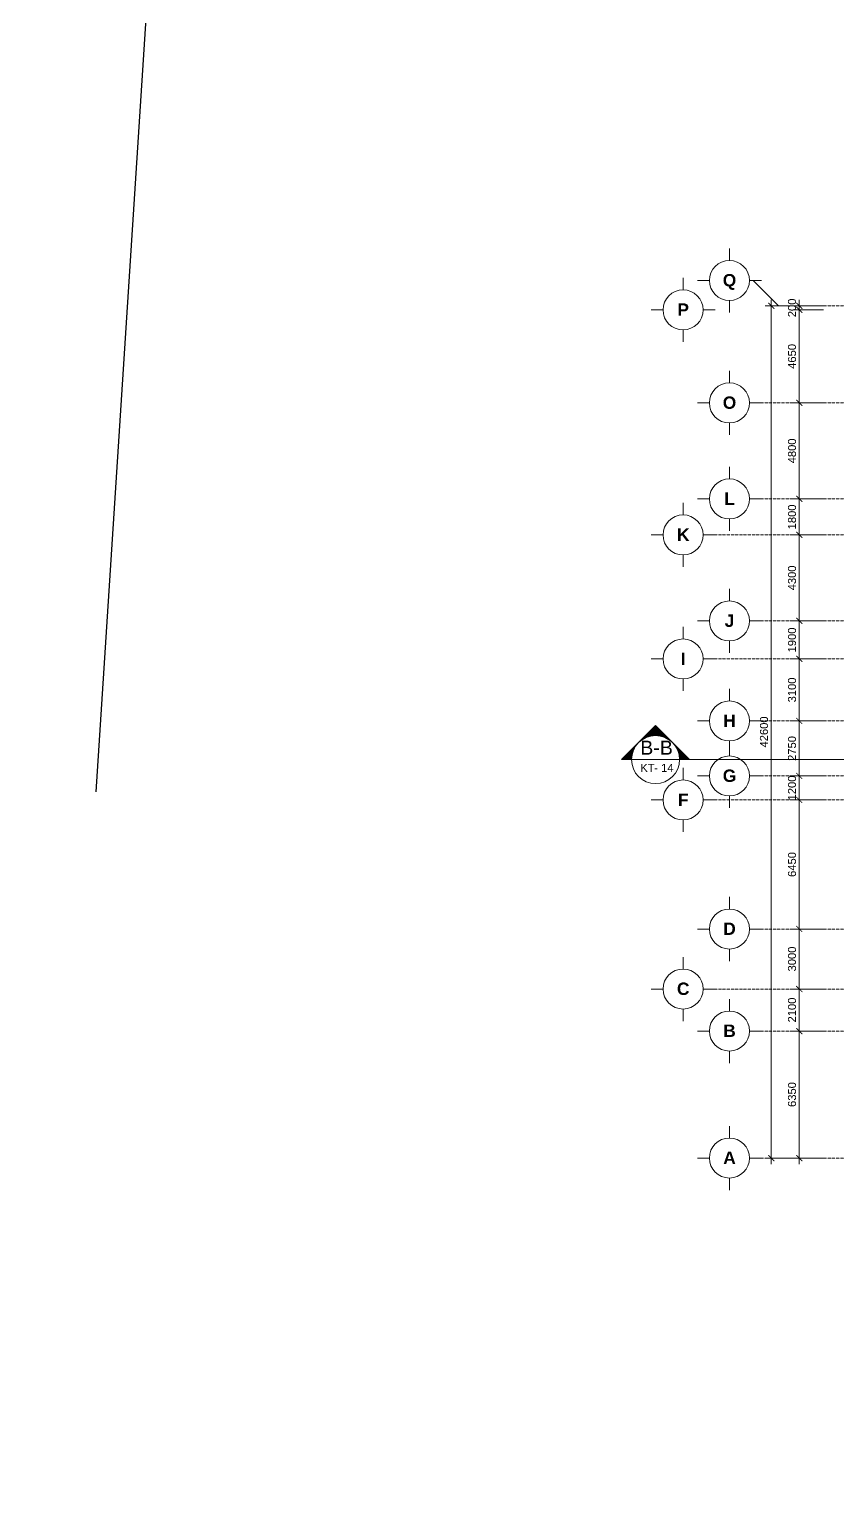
# Model space of a CAD drawing. Header units: millimetres. Extents: x -55734 to 116976, y -16290 to 119094.
# Drawn here: x -55734 to -15325, y -16290 to 56437 of the extents above; entities that cross this region are included whole.
import ezdxf
from ezdxf.xclip import XClip

# ---------------------------------------------------------------- set-up
doc = ezdxf.new("R2010")
doc.units = ezdxf.units.MM
doc.header["$XCLIPFRAME"] = 0
doc.linetypes.add('Grid Line', pattern=[4.2, 3, -0.6, 0, -0.6])
doc.layers.get('Defpoints').update_dxf_attribs({"color": 230})
doc.layers.add('20180221 BF$0$54', color=7, linetype='Continuous')
for name, color, linetype, lineweight in [('DIM', 1, 'Continuous', 5), ('G-ANNO-SYMB', 111, 'Continuous', 5), ('KH', 6, 'Continuous', 5), ('NET THAY 2', 55, 'Continuous', 5), ('TRUC', 225, 'Continuous', 5)]:
    doc.layers.add(name, color=color, linetype=linetype, lineweight=lineweight)
doc.styles.add('Arial_1', font='arial_0.ttf', dxfattribs={"height": 700})
doc.styles.add('Arial_2', font='arial_0.ttf', dxfattribs={"height": 400})
doc.styles.add('Arial_B', font='arialbd_0.ttf', dxfattribs={"height": 619.047619})
doc.styles.add('TA1', font='arial_0.ttf')
doc.dimstyles.new('D_200_KTx2', dxfattribs={"dimtxt": 400, "dimasz": 300, "dimexe": 300, "dimexo": 300, "dimgap": 160, "dimtad": 1, "dimdec": 0, "dimzin": 9, "dimtxsty": 'TA1', "dimblk": 'ARCHTICK', "dimcen": 1, "dimdle": 300, "dimclrd": 256, "dimclre": 256, "dimclrt": 7, "dimadec": 0, "dimazin": 0, "dimtfac": 1, "dimtdec": 0, "dimtix": 1, "dimtmove": 1, "dimatfit": 3, "dimldrblk": 'ARCHTICK', "dimfxl": 0, "dimtolj": 1, "dimtzin": 0, "dimlwd": -1, "dimlwe": -1, "dimarcsym": 0})

# ---------------------------------------------------------------- blocks, each defined once
blk = doc.blocks.new('Section - AL_Section Head-VIEW NAME-1067178-MẶT BẰNG TẦNG 1')
at = {"layer": 'G-ANNO-SYMB'}
h = blk.add_hatch(color=256, dxfattribs=at)
edge = h.paths.add_edge_path(flags=0)
edge.add_line((-6, 8.49), (-6, 6))
edge.add_arc((-6, 0), 6, 90, 135)
edge.add_line((-10.24, 4.24), (-6, 8.49))
h = blk.add_hatch(color=256, dxfattribs=at)
edge = h.paths.add_edge_path(flags=0)
edge.add_line((-6, 8.49), (-1.76, 4.24))
edge.add_arc((-6, 0), 6, 45, 90)
edge.add_line((-6, 6), (-6, 8.49))
h = blk.add_hatch(color=256, dxfattribs=at)
edge = h.paths.add_edge_path(flags=0)
edge.add_line((-14.49, 0), (-10.24, 4.24))
edge.add_arc((-6, 0), 6, 135, 180)
edge.add_line((-12, 0), (-14.49, 0))
h = blk.add_hatch(color=256, dxfattribs=at)
edge = h.paths.add_edge_path(flags=0)
edge.add_line((2.49, 0), (0, 0))
edge.add_arc((-6, 0), 6, 360, 405)
edge.add_line((-1.76, 4.24), (2.49, 0))
for p, q in [((-6, 8.49), (-14.49, 0)), ((-6, 8.49), (-10.24, 4.24)), ((-6, 8.49), (2.49, 0)), ((-6, 6), (-6, 8.49)), ((-6, 8.49), (-6, 6)), ((-1.76, 4.24), (-6, 8.49)), ((-10.24, 4.24), (-14.49, 0)), ((2.49, 0), (-1.76, 4.24)), ((-14.49, 0), (-12, 0)), ((0, 0), (2.49, 0)), ((-12, 0), (-14.49, 0)), ((0, 0), (2.49, 0))]:
    blk.add_line(p, q, dxfattribs=at)
for start, end in [(360, 180), (135, 180), (90, 135), (45, 90), (360, 45), (180, 360)]:
    blk.add_arc((-6, 0), 6, start, end, dxfattribs=at)
blk = doc.blocks.new('_ARCHTICK')
at = {"color": 0, "linetype": 'ByBlock', "const_width": 0.15}
blk.add_lwpolyline([(-0.5, -0.5), (0.5, 0.5)], dxfattribs=at)
blk = doc.blocks.new('*D63')
at = {"layer": 'Defpoints', "color": 0, "transparency": 16777216}
for p in [(-17252, 42400), (-15752, 42600), (-15752, 42400)]:
    blk.add_point(p, dxfattribs=at)
at = {"layer": 'DIM', "transparency": 16777216}
for p, q in [((-16052, 42600), (-17552, 42600)), ((-16052, 42400), (-17552, 42400)), ((-17252, 42600), (-17252, 42900)), ((-17252, 42600), (-17252, 42400)), ((-17252, 42400), (-17252, 42100))]:
    blk.add_line(p, q, dxfattribs=at)
at = {"layer": 'DIM', "transparency": 16777216, "xscale": 300, "yscale": 300, "zscale": 300}
for p, rotation in [((-17252, 42600), 270), ((-17252, 42400), 90)]:
    blk.add_blockref('_ARCHTICK', p, dxfattribs=dict(at, rotation=rotation))
at = {"layer": 'DIM', "color": 7, "transparency": 16777216, "insert": (-17616, 42500), "char_height": 400, "attachment_point": 5, "rotation": 90, "style": 'TA1'}
blk.add_mtext('\\A1;200', dxfattribs=at)
blk = doc.blocks.new('*D64')
at = {"layer": 'Defpoints', "color": 0, "transparency": 16777216}
for p in [(-15752, 42400), (-17252, 37750), (-15752, 37750)]:
    blk.add_point(p, dxfattribs=at)
at = {"layer": 'DIM', "transparency": 16777216}
for p, q in [((-16052, 42400), (-17552, 42400)), ((-17252, 42700), (-17252, 37450)), ((-16052, 37750), (-17552, 37750))]:
    blk.add_line(p, q, dxfattribs=at)
at = {"layer": 'DIM', "transparency": 16777216, "xscale": 300, "yscale": 300, "zscale": 300}
for p, rotation in [((-17252, 42400), 90), ((-17252, 37750), 270)]:
    blk.add_blockref('_ARCHTICK', p, dxfattribs=dict(at, rotation=rotation))
at = {"layer": 'DIM', "color": 7, "transparency": 16777216, "insert": (-17616, 40075), "char_height": 400, "attachment_point": 5, "rotation": 90, "style": 'TA1'}
blk.add_mtext('\\A1;4650', dxfattribs=at)
blk = doc.blocks.new('*D65')
at = {"layer": 'Defpoints', "color": 0, "transparency": 16777216}
for p in [(-15752, 37750), (-17252, 32950), (-15752, 32950)]:
    blk.add_point(p, dxfattribs=at)
at = {"layer": 'DIM', "transparency": 16777216}
for p, q in [((-17252, 38050), (-17252, 32650)), ((-16052, 37750), (-17552, 37750)), ((-16052, 32950), (-17552, 32950))]:
    blk.add_line(p, q, dxfattribs=at)
at = {"layer": 'DIM', "transparency": 16777216, "xscale": 300, "yscale": 300, "zscale": 300}
for p, rotation in [((-17252, 37750), 90), ((-17252, 32950), 270)]:
    blk.add_blockref('_ARCHTICK', p, dxfattribs=dict(at, rotation=rotation))
at = {"layer": 'DIM', "color": 7, "transparency": 16777216, "insert": (-17616, 35350), "char_height": 400, "attachment_point": 5, "rotation": 90, "style": 'TA1'}
blk.add_mtext('\\A1;4800', dxfattribs=at)
blk = doc.blocks.new('*D66')
at = {"layer": 'Defpoints', "color": 0, "transparency": 16777216}
for p in [(-15752, 32950), (-17252, 31150), (-15752, 31150)]:
    blk.add_point(p, dxfattribs=at)
at = {"layer": 'DIM', "transparency": 16777216}
for p, q in [((-16052, 32950), (-17552, 32950)), ((-17252, 33250), (-17252, 30850)), ((-16052, 31150), (-17552, 31150))]:
    blk.add_line(p, q, dxfattribs=at)
at = {"layer": 'DIM', "transparency": 16777216, "xscale": 300, "yscale": 300, "zscale": 300}
for p, rotation in [((-17252, 32950), 90), ((-17252, 31150), 270)]:
    blk.add_blockref('_ARCHTICK', p, dxfattribs=dict(at, rotation=rotation))
at = {"layer": 'DIM', "color": 7, "transparency": 16777216, "insert": (-17616, 32050), "char_height": 400, "attachment_point": 5, "rotation": 90, "style": 'TA1'}
blk.add_mtext('\\A1;1800', dxfattribs=at)
blk = doc.blocks.new('*D67')
at = {"layer": 'Defpoints', "color": 0, "transparency": 16777216}
for p in [(-15752, 31150), (-17252, 26850), (-15752, 26850)]:
    blk.add_point(p, dxfattribs=at)
at = {"layer": 'DIM', "transparency": 16777216}
for p, q in [((-17252, 31450), (-17252, 26550)), ((-16052, 31150), (-17552, 31150)), ((-16052, 26850), (-17552, 26850))]:
    blk.add_line(p, q, dxfattribs=at)
at = {"layer": 'DIM', "transparency": 16777216, "xscale": 300, "yscale": 300, "zscale": 300}
for p, rotation in [((-17252, 31150), 90), ((-17252, 26850), 270)]:
    blk.add_blockref('_ARCHTICK', p, dxfattribs=dict(at, rotation=rotation))
at = {"layer": 'DIM', "color": 7, "transparency": 16777216, "insert": (-17616, 29000), "char_height": 400, "attachment_point": 5, "rotation": 90, "style": 'TA1'}
blk.add_mtext('\\A1;4300', dxfattribs=at)
blk = doc.blocks.new('*D68')
at = {"layer": 'Defpoints', "color": 0, "transparency": 16777216}
for p in [(-15752, 26850), (-17252, 24950), (-15752, 24950)]:
    blk.add_point(p, dxfattribs=at)
at = {"layer": 'DIM', "transparency": 16777216}
for p, q in [((-17252, 27150), (-17252, 24650)), ((-16052, 26850), (-17552, 26850)), ((-16052, 24950), (-17552, 24950))]:
    blk.add_line(p, q, dxfattribs=at)
at = {"layer": 'DIM', "transparency": 16777216, "xscale": 300, "yscale": 300, "zscale": 300}
for p, rotation in [((-17252, 26850), 90), ((-17252, 24950), 270)]:
    blk.add_blockref('_ARCHTICK', p, dxfattribs=dict(at, rotation=rotation))
at = {"layer": 'DIM', "color": 7, "transparency": 16777216, "insert": (-17616, 25900), "char_height": 400, "attachment_point": 5, "rotation": 90, "style": 'TA1'}
blk.add_mtext('\\A1;1900', dxfattribs=at)
blk = doc.blocks.new('*D69')
at = {"layer": 'Defpoints', "color": 0, "transparency": 16777216}
for p in [(-15752, 24950), (-17252, 21850), (-15752, 21850)]:
    blk.add_point(p, dxfattribs=at)
at = {"layer": 'DIM', "transparency": 16777216}
for p, q in [((-16052, 24950), (-17552, 24950)), ((-17252, 25250), (-17252, 21550)), ((-16052, 21850), (-17552, 21850))]:
    blk.add_line(p, q, dxfattribs=at)
at = {"layer": 'DIM', "transparency": 16777216, "xscale": 300, "yscale": 300, "zscale": 300}
for p, rotation in [((-17252, 24950), 90), ((-17252, 21850), 270)]:
    blk.add_blockref('_ARCHTICK', p, dxfattribs=dict(at, rotation=rotation))
at = {"layer": 'DIM', "color": 7, "transparency": 16777216, "insert": (-17616, 23400), "char_height": 400, "attachment_point": 5, "rotation": 90, "style": 'TA1'}
blk.add_mtext('\\A1;3100', dxfattribs=at)
blk = doc.blocks.new('*D70')
at = {"layer": 'Defpoints', "color": 0, "transparency": 16777216}
for p in [(-15752, 21850), (-17252, 19100), (-15752, 19100)]:
    blk.add_point(p, dxfattribs=at)
at = {"layer": 'DIM', "transparency": 16777216}
for p, q in [((-16052, 21850), (-17552, 21850)), ((-17252, 22150), (-17252, 18800)), ((-16052, 19100), (-17552, 19100))]:
    blk.add_line(p, q, dxfattribs=at)
at = {"layer": 'DIM', "transparency": 16777216, "xscale": 300, "yscale": 300, "zscale": 300}
for p, rotation in [((-17252, 21850), 90), ((-17252, 19100), 270)]:
    blk.add_blockref('_ARCHTICK', p, dxfattribs=dict(at, rotation=rotation))
at = {"layer": 'DIM', "color": 7, "transparency": 16777216, "insert": (-17616, 20475), "char_height": 400, "attachment_point": 5, "rotation": 90, "style": 'TA1'}
blk.add_mtext('\\A1;2750', dxfattribs=at)
blk = doc.blocks.new('*D71')
at = {"layer": 'Defpoints', "color": 0, "transparency": 16777216}
for p in [(-15752, 19100), (-17252, 17900), (-15752, 17900)]:
    blk.add_point(p, dxfattribs=at)
at = {"layer": 'DIM', "transparency": 16777216}
for p, q in [((-16052, 19100), (-17552, 19100)), ((-17252, 19100), (-17252, 19400)), ((-17252, 19100), (-17252, 17900)), ((-16052, 17900), (-17552, 17900)), ((-17252, 17900), (-17252, 17600))]:
    blk.add_line(p, q, dxfattribs=at)
at = {"layer": 'DIM', "transparency": 16777216, "xscale": 300, "yscale": 300, "zscale": 300}
for p, rotation in [((-17252, 19100), 270), ((-17252, 17900), 90)]:
    blk.add_blockref('_ARCHTICK', p, dxfattribs=dict(at, rotation=rotation))
at = {"layer": 'DIM', "color": 7, "transparency": 16777216, "insert": (-17616, 18500), "char_height": 400, "attachment_point": 5, "rotation": 90, "style": 'TA1'}
blk.add_mtext('\\A1;1200', dxfattribs=at)
blk = doc.blocks.new('*D72')
at = {"layer": 'Defpoints', "color": 0, "transparency": 16777216}
for p in [(-15752, 17900), (-17252, 11450), (-15752, 11450)]:
    blk.add_point(p, dxfattribs=at)
at = {"layer": 'DIM', "transparency": 16777216}
for p, q in [((-17252, 18200), (-17252, 11150)), ((-16052, 17900), (-17552, 17900)), ((-16052, 11450), (-17552, 11450))]:
    blk.add_line(p, q, dxfattribs=at)
at = {"layer": 'DIM', "transparency": 16777216, "xscale": 300, "yscale": 300, "zscale": 300}
for p, rotation in [((-17252, 17900), 90), ((-17252, 11450), 270)]:
    blk.add_blockref('_ARCHTICK', p, dxfattribs=dict(at, rotation=rotation))
at = {"layer": 'DIM', "color": 7, "transparency": 16777216, "insert": (-17616, 14675), "char_height": 400, "attachment_point": 5, "rotation": 90, "style": 'TA1'}
blk.add_mtext('\\A1;6450', dxfattribs=at)
blk = doc.blocks.new('*D73')
at = {"layer": 'Defpoints', "color": 0, "transparency": 16777216}
for p in [(-15752, 11450), (-17252, 8450), (-15752, 8450)]:
    blk.add_point(p, dxfattribs=at)
at = {"layer": 'DIM', "transparency": 16777216}
for p, q in [((-17252, 11750), (-17252, 8150)), ((-16052, 11450), (-17552, 11450)), ((-16052, 8450), (-17552, 8450))]:
    blk.add_line(p, q, dxfattribs=at)
at = {"layer": 'DIM', "transparency": 16777216, "xscale": 300, "yscale": 300, "zscale": 300}
for p, rotation in [((-17252, 11450), 90), ((-17252, 8450), 270)]:
    blk.add_blockref('_ARCHTICK', p, dxfattribs=dict(at, rotation=rotation))
at = {"layer": 'DIM', "color": 7, "transparency": 16777216, "insert": (-17616, 9950), "char_height": 400, "attachment_point": 5, "rotation": 90, "style": 'TA1'}
blk.add_mtext('\\A1;3000', dxfattribs=at)
blk = doc.blocks.new('*D74')
at = {"layer": 'Defpoints', "color": 0, "transparency": 16777216}
for p in [(-15752, 8450), (-17252, 6350), (-15752, 6350)]:
    blk.add_point(p, dxfattribs=at)
at = {"layer": 'DIM', "transparency": 16777216}
for p, q in [((-17252, 8750), (-17252, 6050)), ((-16052, 8450), (-17552, 8450)), ((-16052, 6350), (-17552, 6350))]:
    blk.add_line(p, q, dxfattribs=at)
at = {"layer": 'DIM', "transparency": 16777216, "xscale": 300, "yscale": 300, "zscale": 300}
for p, rotation in [((-17252, 8450), 90), ((-17252, 6350), 270)]:
    blk.add_blockref('_ARCHTICK', p, dxfattribs=dict(at, rotation=rotation))
at = {"layer": 'DIM', "color": 7, "transparency": 16777216, "insert": (-17616, 7400), "char_height": 400, "attachment_point": 5, "rotation": 90, "style": 'TA1'}
blk.add_mtext('\\A1;2100', dxfattribs=at)
blk = doc.blocks.new('*D75')
at = {"layer": 'Defpoints', "color": 0, "transparency": 16777216}
for p in [(-15752, 6350), (-17252, 0), (-15752, 0)]:
    blk.add_point(p, dxfattribs=at)
at = {"layer": 'DIM', "transparency": 16777216}
for p, q in [((-17252, 6650), (-17252, -300)), ((-16052, 6350), (-17552, 6350)), ((-16052, 0), (-17552, 0))]:
    blk.add_line(p, q, dxfattribs=at)
at = {"layer": 'DIM', "transparency": 16777216, "xscale": 300, "yscale": 300, "zscale": 300}
for p, rotation in [((-17252, 6350), 90), ((-17252, 0), 270)]:
    blk.add_blockref('_ARCHTICK', p, dxfattribs=dict(at, rotation=rotation))
at = {"layer": 'DIM', "color": 7, "transparency": 16777216, "insert": (-17616, 3175), "char_height": 400, "attachment_point": 5, "rotation": 90, "style": 'TA1'}
blk.add_mtext('\\A1;6350', dxfattribs=at)
blk = doc.blocks.new('*D87')
at = {"layer": 'Defpoints', "color": 0, "transparency": 16777216}
for p in [(-15752, 42600), (-18652, 0), (-15752, 0)]:
    blk.add_point(p, dxfattribs=at)
at = {"layer": 'DIM', "transparency": 16777216}
for p, q in [((-16052, 42600), (-18952, 42600)), ((-18652, 42900), (-18652, -300)), ((-16052, 0), (-18952, 0))]:
    blk.add_line(p, q, dxfattribs=at)
at = {"layer": 'DIM', "transparency": 16777216, "xscale": 300, "yscale": 300, "zscale": 300}
for p, rotation in [((-18652, 42600), 90), ((-18652, 0), 270)]:
    blk.add_blockref('_ARCHTICK', p, dxfattribs=dict(at, rotation=rotation))
at = {"layer": 'DIM', "color": 7, "transparency": 16777216, "insert": (-19016, 21300), "char_height": 400, "attachment_point": 5, "rotation": 90, "style": 'TA1'}
blk.add_mtext('\\A1;42600', dxfattribs=at)
blk = doc.blocks.new('Grid - FamilyAL-KH TRUC-550400-MẶT BẰNG HẦM 2')
at = {"layer": 'KH'}
for p, q in [((0, 7), (0, 4)), ((-8, -1), (-5, -1)), ((8, -1), (5, -1)), ((0, -9), (0, -6))]:
    blk.add_line(p, q, dxfattribs=at)
blk.add_circle((0, -1), 5, dxfattribs=at)
blk = doc.blocks.new('A$C1F0A2BF7')
at = {"layer": '20180221 BF$0$54'}
blk.add_lwpolyline([(220896.7, 154644), (210020.4, -13578.8), (0, 0), (10876.4, 168222.8)], close=True, dxfattribs=at)
blk.add_lwpolyline([(220896.7, 154644), (210020.4, -13578.8), (0, 0), (10876.4, 168222.8)], close=True, dxfattribs=at)

msp = doc.modelspace()

# ---------------------------------------------------------------- linework, layer by layer
at = {"layer": 'G-ANNO-SYMB'}
for p, q in [((-25634.8, 19919), (-23234.8, 19919)), ((-22737.8, 19919), (107315.4, 19919))]:
    msp.add_line(p, q, dxfattribs=at)
at = {"layer": 'TRUC'}
for p, q in [((-19558.8, 43869.9), (-19344.9, 43869.9)), ((-18288.8, 42599.9), (-19558.8, 43869.9))]:
    msp.add_line(p, q, dxfattribs=at)
at = {"layer": 'TRUC', "linetype": 'Grid Line', "ltscale": 50}
for p, q in [((48819.1, 42599.9), (-18288.8, 42599.9)), ((48819.1, 37749.9), (-19344.9, 37749.9)), ((48819.1, 32949.9), (-19344.9, 32949.9)), ((48819.1, 31149.9), (-21659.5, 31149.9)), ((48819.1, 26849.9), (-19144.9, 26849.9)), ((48819.1, 24949.9), (-21659.5, 24949.9)), ((48819.1, 21849.9), (-19344.9, 21849.9)), ((48819.1, 19099.9), (-19344.9, 19099.9)), ((48819.1, 17899.9), (-21659.5, 17899.9)), ((48819.1, 11449.9), (-19344.9, 11449.9)), ((48819.1, 8449.9), (-21659.5, 8449.9)), ((48819.1, 6349.9), (-19344.9, 6349.9)), ((48819.1, -0.1), (-19344.9, -0.1))]:
    msp.add_line(p, q, dxfattribs=at)

# ---------------------------------------------------------------- block references
at = {"lineweight": 5, "xscale": 200.0000000000002, "yscale": 200.0000000000002, "zscale": 200.0000000000002, "rotation": 90}
for p in [(-20944.9, 43869.9), (-23259.5, 42399.9), (-20944.9, 37749.9), (-20944.9, 32949.9), (-23259.5, 31149.9), (-20944.9, 26849.9), (-23259.5, 24949.9), (-20944.9, 21849.9), (-20944.9, 19099.9), (-23259.5, 17899.9), (-20944.9, 11449.9), (-23259.5, 8449.9), (-20944.9, 6349.9), (-20944.9, -0.1)]:
    msp.add_blockref('Grid - FamilyAL-KH TRUC-550400-MẶT BẰNG HẦM 2', p, dxfattribs=at)
at = {"layer": 'G-ANNO-SYMB', "xscale": 199.9999999999999, "yscale": 199.9999999999999, "zscale": 199.9999999999999}
msp.add_blockref('Section - AL_Section Head-VIEW NAME-1067178-MẶT BẰNG TẦNG 1', (-23234.8, 19919), dxfattribs=at)

# ---------------------------------------------------------------- texts
at = {"layer": 'G-ANNO-SYMB', "attachment_point": 2, "line_spacing_factor": 0.941778}
for s, insert, char_height, width, style in [('B-B', (-24385.4, 20864.7), 700, 1945.35, 'Arial_1'), ('KT', (-24839.4, 19705.8), 400, 852.085, 'Arial_2'), ('- 14', (-24018.6, 19705.8), 400, 1150.805, 'Arial_2')]:
    msp.add_mtext(s, dxfattribs=dict(at, insert=insert, char_height=char_height, width=width, style=style))
at = {"layer": 'KH', "char_height": 619.048, "attachment_point": 2, "line_spacing_factor": 0.941778, "style": 'Arial_B'}
for s, insert, width in [('\\fArial|b1|i0|c0|p34|;Q', (-20739.7, 44192.4), 785.949), ('\\fArial|b1|i0|c0|p34|;P', (-23054.4, 42722.4), 668.424), ('\\fArial|b1|i0|c0|p34|;O', (-20739.7, 38072.4), 785.949), ('\\fArial|b1|i0|c0|p34|;L', (-20739.7, 33272.4), 617.007), ('\\fArial|b1|i0|c0|p34|;K', (-23054.4, 31472.4), 727.186), ('\\fArial|b1|i0|c0|p34|;J', (-20739.7, 27172.4), 558.244), ('\\fArial|b1|i0|c0|p34|;I', (-23054.4, 25272.4), 279.122), ('\\fArial|b1|i0|c0|p34|;H', (-20739.7, 22172.4), 727.186), ('\\fArial|b1|i0|c0|p34|;G', (-20739.7, 19422.4), 785.949), ('\\fArial|b1|i0|c0|p34|;F', (-23054.4, 18222.4), 617.007), ('\\fArial|b1|i0|c0|p34|;D', (-20739.7, 11772.4), 727.186), ('\\fArial|b1|i0|c0|p34|;C', (-23054.4, 8772.4), 727.186), ('\\fArial|b1|i0|c0|p34|;B', (-20739.7, 6672.4), 727.186), ('\\fArial|b1|i0|c0|p34|;A', (-20739.7, 322.4), 705.15)]:
    msp.add_mtext(s, dxfattribs=dict(at, insert=insert, width=width))

# ---------------------------------------------------------------- dimensions: what is measured, and where the dimension line sits
at = {"layer": 'DIM'}
for base, p1, p2, picture, middle in [((-17252, 42399.9), (-15752, 42599.9), (-15752, 42399.9), '*D63', (-17616.2, 42499.9)), ((-18652, -0.1), (-15752, 42599.9), (-15752, -0.1), '*D87', (-19016.2, 21299.9)), ((-17252, 37749.9), (-15752, 42399.9), (-15752, 37749.9), '*D64', (-17616.2, 40074.9)), ((-17252, 32949.9), (-15752, 37749.9), (-15752, 32949.9), '*D65', (-17616.2, 35349.9)), ((-17252, 31149.9), (-15752, 32949.9), (-15752, 31149.9), '*D66', (-17616.2, 32049.9)), ((-17252, 26849.9), (-15752, 31149.9), (-15752, 26849.9), '*D67', (-17616.3, 28999.9)), ((-17252, 24949.9), (-15752, 26849.9), (-15752, 24949.9), '*D68', (-17616.2, 25899.9)), ((-17252, 21849.9), (-15752, 24949.9), (-15752, 21849.9), '*D69', (-17616.3, 23399.9)), ((-17252, 19099.9), (-15752, 21849.9), (-15752, 19099.9), '*D70', (-17616.2, 20474.9)), ((-17252, 17899.9), (-15752, 19099.9), (-15752, 17899.9), '*D71', (-17616.2, 18499.9)), ((-17252, 11449.9), (-15752, 17899.9), (-15752, 11449.9), '*D72', (-17616.2, 14674.9)), ((-17252, 8449.9), (-15752, 11449.9), (-15752, 8449.9), '*D73', (-17616.3, 9949.9)), ((-17252, 6349.9), (-15752, 8449.9), (-15752, 6349.9), '*D74', (-17616.2, 7399.9)), ((-17252, -0.1), (-15752, 6349.9), (-15752, -0.1), '*D75', (-17616.3, 3174.9))]:
    dim = msp.add_linear_dim(base=base, p1=p1, p2=p2, angle=90, dimstyle='D_200_KTx2', dxfattribs=at)
    dim.commit()
    dim.dimension.update_dxf_attribs({"geometry": picture, "text_midpoint": middle})

# ---------------------------------------------------------------- next in the draw order: block references
at = {"layer": 'NET THAY 2'}
ref = msp.add_blockref('A$C1F0A2BF7', (-55733.7, -33426.8, 0), dxfattribs=at)
XClip(ref).set_block_clipping_path([(-27462.6186291156, 51738.6749988016), (137958.5174097056, 152520.3806320981)])

doc.saveas('drawing.dxf')
